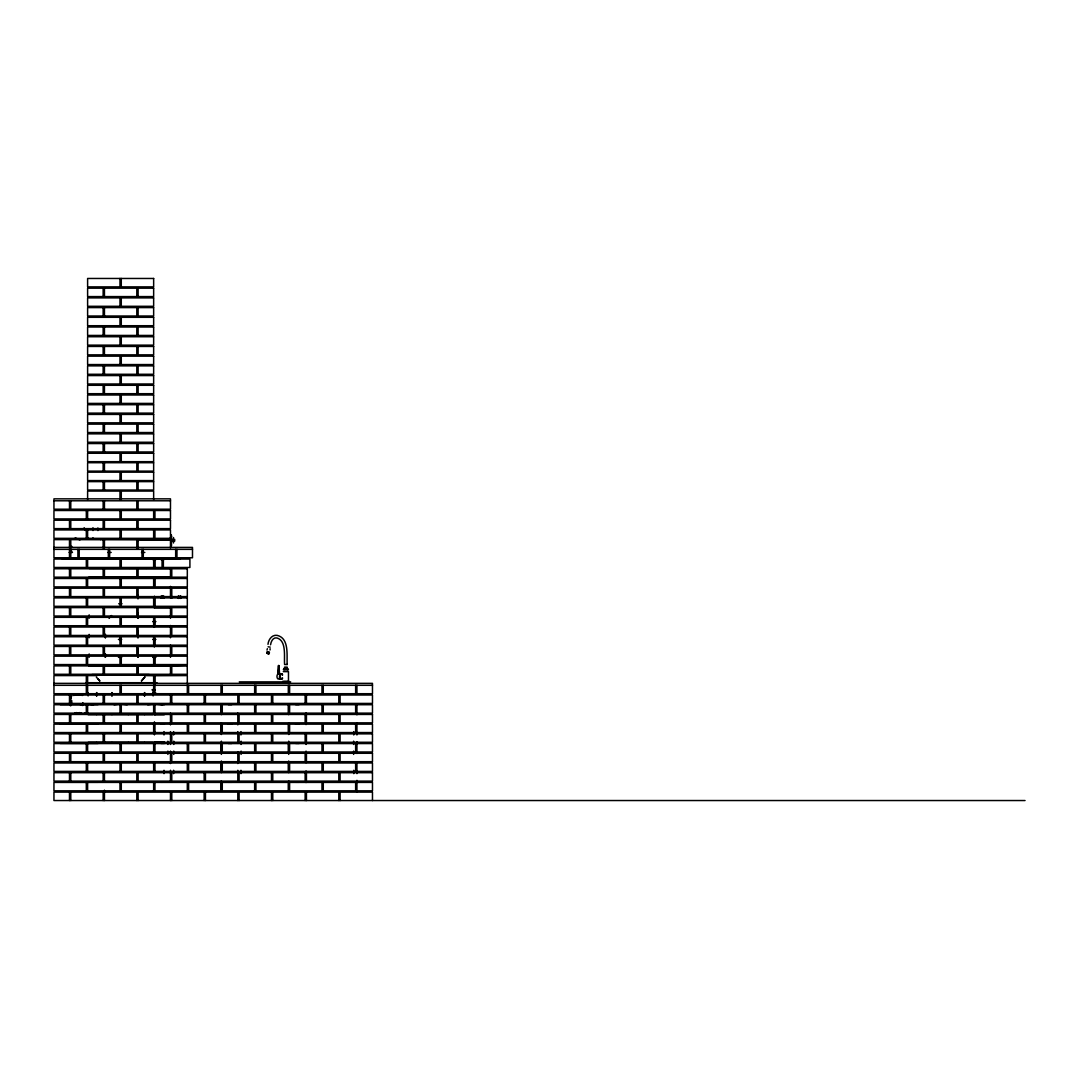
<?xml version="1.0" encoding="UTF-8"?>
<svg xmlns="http://www.w3.org/2000/svg" width="1079" height="1079" viewBox="0 0 1079 1079"><rect width="100%" height="100%" fill="white"/><g stroke="black" fill="none" stroke-linecap="round" stroke-linejoin="round"><path stroke-width="1.5" d="M270.047 649.976L270.101 648.708M172.357 539.257L172.208 541.388M268.684 652.714L266.972 652.202L268.563 653.564M161.769 596.876C162.848 599.654 163.63 594.65 161.769 597.051M267.012 653.254C267.363 653.024 271.126 653.753 267.322 653.402C272.016 653.685 264.638 653.388 268.523 652.498M268.212 653.618C265.852 652.242 270.465 651.783 269.049 653.51C265.987 653.227 269.264 651.878 267.12 652.377M269.467 652.35L266.972 652.229L267.457 653.429M269.345 653.361C266.904 654.076 270.842 652.161 267.983 652.336C266.432 654.71 271.166 651.568 267.956 652.579M269.21 653.55L268.887 652.714M268.563 653.55L268.644 652.593M82.854 702.699L82.732 703.616A6.838 2.617 -90 0 0 82.624 705.531M172.02 541.294L172.384 541.388M267.349 648.681L267.026 650.111M283.939 669.695L284.357 668.063L285.058 669.695M287.001 669.695L287.405 668.063L287.81 669.695M267.997 644.325C268.374 639.726 271.962 634.492 277.128 635.369C289.415 638.215 286.636 655.304 287.176 664.516M270.546 644.797C271.166 640.683 273.459 637.217 276.885 637.945C286.717 640.751 283.952 656.302 284.586 664.516L287.23 664.516M171.264 537.059L171.521 536.155M283.939 668.71L284.667 668.373M171.264 537.477L171.521 536.708M71.227 702.699L70.917 703.616A6.838 6.312 90 0 0 70.661 705.531A7.378 7.378 0 0 1 71.646 701.836L71.227 702.699A8.565 7.917 0 0 0 70.661 705.531M180.166 597.604L179.546 596.539L178.925 597.604M161.81 595.932L161.81 598.171L163.104 598.171L163.104 595.932M178.898 596.121L178.898 598.373M180.193 598.373L180.193 596.121M287.001 668.71L287.81 668.71M270.195 647.144L268.091 646.793M144.788 676.965L141.416 680.849M144.937 677.086L141.551 680.997M108.992 617.984L111.191 615.583M109.343 617.984L111.542 615.583M71.646 696.36L71.227 696.71A8.565 3.277 0 0 0 70.917 698.666M284.991 668.373L286.771 668.373M267.444 653.186L266.877 653.186M174.232 665.46L154.432 666.256L154.432 657.839M174.232 665.837L169.942 665.959M73.547 695.456L76.123 694.93A6.838 2.617 0 0 1 79.94 694.93L82.517 695.456M169.942 665.177L173.692 665.136M169.538 539.851C171.75 538.448 169.889 543.411 170.63 538.408M169.942 664.934L173.166 665.325M53.95 500.791L170.482 500.791M170.482 538.34L154.944 538.34L154.944 529.924L170.482 529.924L170.482 548.051M89.166 539.244L105.229 539.244M105.486 539.244L121.536 539.244M121.792 539.244L137.856 539.244L137.856 541.186M140.054 539.581L169.713 539.487M140.054 539.918L173.004 539.918L70.782 539.635L70.782 548.051M70.27 546.406L71.875 546.406M53.95 547.404L192.494 547.404L192.494 557.762L176.956 557.762L176.956 549.346M53.95 549.346L192.494 549.346M70.27 551.315L71.875 551.315M69.096 552.448L72.468 552.448M107.819 552.448L111.177 552.448M141.484 552.448L144.842 552.448M152.678 559.569L155.915 559.569M160.771 559.569L164.062 559.569M89.166 567.986L121.536 567.986M121.792 567.986L170.482 567.986M89.166 568.498L113.376 568.498M113.646 568.498L129.696 568.498M129.952 568.498L146.016 568.498M146.272 568.498L170.482 568.498L170.482 577.184L138.112 577.184L138.112 568.768L170.482 568.768M89.166 576.914L97.07 576.914M97.326 576.914L113.376 576.914M113.646 576.914L129.696 576.914M129.952 576.914L146.016 576.914M146.272 576.914L162.322 576.914M162.578 576.914L170.482 576.914M89.166 577.44L105.229 577.44M105.486 577.44L121.536 577.44M121.792 577.44L137.856 577.44M138.112 577.44L154.162 577.44L154.162 585.857M170.482 577.44L154.432 577.44L154.432 585.857M170.482 588.19L138.112 588.19L138.112 598.67M138.112 596.606L170.482 596.606M171.777 596.606L187.314 596.606M187.314 597.901L154.944 597.901L154.944 606.317L187.314 606.317L187.314 588.19L171.777 588.19L171.777 598.076M118.703 603.727L122.008 603.727M170.482 607.733L154.432 607.733L154.432 596.228M138.112 616.028L170.482 616.028M152.678 621.585L155.915 621.585M170.482 627.034L138.112 627.034L138.112 637.77M138.112 635.45L170.482 635.45M118.434 639.456L121.671 639.456M152.678 639.456L155.915 639.456M170.482 646.456L138.112 646.456L138.112 657.327M138.112 654.872L170.482 654.872M118.434 657.327L121.671 657.327M152.678 657.327L155.915 657.327M187.314 665.878L171.777 665.878L171.777 674.294L187.314 674.294L187.207 665.352L173.53 665.743M89.166 666.256L121.536 666.256M121.792 666.256L154.162 666.256L154.162 657.839M284.519 667.105L287.23 667.105M283.291 669.695L288.471 669.695M283.291 671.637L288.471 671.637L288.471 681.348M138.112 674.294L170.482 674.294M91.971 674.564L149.293 674.564M91.971 674.941L149.293 674.941M89.166 675.198L92.376 675.198M147.823 675.198L170.482 675.198L170.482 665.878L138.112 665.878L138.112 675.198M97.326 675.589L87.615 675.589L87.615 684.005M145.557 675.589L154.162 675.71L154.162 684.126M282.644 681.348L289.118 681.348M283.602 681.604L288.282 681.604M239.282 681.874L290.656 681.874M282.644 681.995L289.118 681.995M85.713 682.71L156.927 682.71M95.64 683.223L145.625 683.223M53.95 683.358L372.471 683.358L372.471 693.716L255.939 693.716L255.939 685.3M53.95 685.3L372.471 685.3M151.95 689.832L155.268 689.832M152.678 693.069L155.915 693.069M70.135 695.011L53.95 695.011L53.95 703.427L70.135 703.427M86.32 704.074L80.359 704.722M87.615 704.074L93.576 704.722M119.985 704.074L114.023 704.722M121.28 704.074L127.241 704.722M153.65 704.074L147.688 704.722M154.944 704.074L162.457 704.722M60.235 704.587L98.122 704.547M164.467 704.587L161.23 704.627M228.235 704.587L231.796 704.587M295.565 704.587L299.126 704.587M356.933 713.138L372.471 713.138L372.471 704.722L289.604 704.722L289.604 713.138L321.974 713.138L321.974 704.722M88.127 714.163L120.497 714.163M120.767 714.163L153.137 714.163M170.482 714.433L53.95 714.433L53.95 722.849L170.482 722.849M237.812 714.433L205.442 714.433L205.442 722.849L237.812 722.849M88.127 714.689L96.544 714.689M96.813 714.689L111.825 714.689M112.081 714.689L128.145 714.689M128.401 714.689L144.451 714.689M144.721 714.689L153.137 714.689M164.264 714.757L154.432 714.757L154.432 712.167M60.235 724.009L98.122 724.009M160.906 724.009L164.426 723.969M228.235 724.009L231.796 724.009M295.565 724.009L299.126 724.009M356.933 724.144L372.471 724.144L372.471 732.56L356.933 732.56M170.482 733.855L53.95 733.855L53.95 742.271L170.482 742.271M237.812 733.855L205.442 733.855L205.442 742.271L237.812 742.271M164.264 741.947L154.432 741.947L154.432 744.537M88.127 742.392L96.544 742.392M96.813 742.392L111.825 742.392M112.081 742.392L128.145 742.392M128.401 742.392L144.451 742.392M144.721 742.392L153.137 742.392M88.127 742.918L120.497 742.918M120.767 742.918L153.137 742.918M98.122 743.431L60.235 743.391M356.933 743.566L372.471 743.566L372.471 751.982L356.933 751.982M170.482 753.277L53.95 753.277L53.95 761.693L170.482 761.693M237.812 753.277L205.442 753.277L205.442 761.693L237.812 761.693M356.933 762.988L372.471 762.988L372.471 771.404L356.933 771.404M170.482 772.699L53.95 772.699L53.95 781.115L170.482 781.115M237.812 772.699L205.442 772.699L205.442 781.115L237.812 781.115M60.235 782.275L98.122 782.275M164.467 782.235L161.297 782.275M228.235 782.275L231.796 782.275M295.565 782.275L299.126 782.275M356.933 782.41L372.471 782.41L372.471 790.826L356.933 790.826M1025.05 800.537L53.95 800.537L53.95 792.121L372.471 792.121L372.471 800.537M267.268 653.308L269.184 653.415M75.206 537.935L79.94 539.905M98.081 678.988L99.848 680.849M99.713 680.997L96.328 677.086M84.149 527.779L85.281 530.504M88.33 537.855L88.734 538.839M279.596 677.747L279.65 678.003A2.59 1.484 -90 0 1 277.343 678.192A2.59 1.484 -90 0 1 277.708 674.254L278.449 665.487L279.191 674.254A2.59 1.484 -90 0 1 279.623 674.914M356.933 685.3L356.933 693.716M356.933 704.722L356.933 714.797M356.933 723.2L356.933 734.974M356.933 741.691L356.933 753.452M356.933 761.868L356.933 773.63M356.933 780.346L356.933 792.121M355.638 685.3L355.638 693.716M355.638 704.722L355.638 713.138L323.268 713.138L323.268 704.722M353.777 731.602L353.777 734.974M353.777 770.271L353.777 773.63M353.642 741.152L353.642 744.456M353.642 751.078L353.642 754.396M340.101 695.011L340.101 703.427M340.101 792.121L340.101 800.537M338.806 695.011L338.806 703.427M338.806 792.121L338.806 800.537M323.268 685.3L323.268 693.716M323.268 790.826L323.268 782.41L355.638 782.41L355.638 790.826L289.604 790.826L289.604 782.41L321.974 782.41L321.974 790.826M321.974 685.3L321.974 693.716M306.436 695.011L306.436 703.427M306.436 792.121L306.436 800.537M306.045 712.99L306.045 724.589M306.045 732.87L306.045 744.456M306.045 751.078L306.045 762.678M306.045 770.945L306.045 782.545M305.141 695.011L305.141 703.427M305.141 792.121L305.141 800.537M299.126 743.431L295.565 743.391M289.604 685.3L289.604 693.716M288.7 714.649L288.7 704.722L222.274 704.722L222.274 713.138L254.644 713.138L254.644 704.722M288.7 722.93L288.7 734.516M288.7 741.152L288.7 754.396M288.7 761.019L288.7 772.604M288.7 780.886L288.7 790.826L222.274 790.826L222.274 782.41L254.644 782.41L254.644 790.826M288.309 685.3L288.309 693.716M288.309 704.722L288.309 713.138L255.939 713.138L255.939 704.722M288.309 790.826L288.309 782.41L255.939 782.41L255.939 790.826M279.623 674.173L278.881 665.487L278.139 674.173M272.771 703.427L272.771 695.011L372.471 695.011L372.471 703.427L70.782 703.427L70.782 695.011L271.476 695.011L271.476 703.427M272.771 792.121L272.771 800.537M271.476 792.121L271.476 800.537M254.644 685.3L254.644 693.716L53.95 693.716L53.95 675.589L86.32 675.589L86.32 684.005M240.968 731.602L240.968 734.974M241.103 741.152L241.103 744.456M241.103 751.078L241.103 754.396M240.968 770.271L240.968 773.63M239.106 695.011L239.106 703.427M239.106 792.121L239.106 800.537M237.812 695.011L237.812 703.427M237.812 713.125L237.812 724.886M237.812 731.602L237.812 743.377M237.812 751.78L237.812 763.541M237.812 770.271L237.812 782.032M237.812 792.121L237.812 800.537M231.796 743.431L228.235 743.431M222.274 685.3L222.274 693.716M221.37 714.649L221.37 704.722L53.95 704.722L53.95 713.138L187.314 713.138L187.314 704.722M221.37 722.93L221.37 734.516M221.37 741.152L221.37 754.396M221.37 761.019L221.37 772.604M221.37 780.886L221.37 790.826L53.95 790.826L53.95 782.41L187.314 782.41L187.314 790.826M220.979 685.3L220.979 693.716M220.979 704.722L220.979 713.138L188.609 713.138L188.609 704.722M220.979 790.826L220.979 782.41L188.609 782.41L188.609 790.826M205.442 695.011L205.442 703.427M205.442 792.121L205.442 800.537M204.147 695.011L204.147 703.427M204.147 792.121L204.147 800.537M188.609 685.3L188.609 693.716M187.314 684.005L187.314 675.589L154.432 675.71L154.432 684.126M187.314 685.3L187.314 693.716M180.193 559.057L62.366 559.057M175.661 549.346L175.661 557.762L70.782 557.762L70.782 549.346M174.69 539.338L174.69 541.145M173.773 741.152L173.773 744.456M173.773 751.078L173.773 754.396M173.53 537.531L173.53 542.966M173.638 731.602L173.638 734.974M173.638 770.271L173.638 773.63M171.777 695.011L171.777 703.427M171.777 792.121L171.777 800.537M171.521 545.637L171.318 534.847L171.264 545.637M171.278 664.92L171.278 666.215M170.482 586.369L170.482 597.874M170.482 618.227L170.482 607.612L138.112 607.612L138.112 618.227M170.482 625.469L170.482 637.77M170.482 645.026L170.482 657.327M170.482 695.011L170.482 703.427M170.482 713.125L170.482 724.886M170.482 731.602L170.482 744.456M170.482 751.078L170.482 763.541M170.482 770.271L170.482 782.032M170.482 792.121L170.482 800.537M169.916 538.502L169.916 540.242M169.659 538.502L169.659 540.242M169.551 539.203L169.551 540.013M169.295 539.203L169.295 540.013M167.892 741.152L167.892 744.456M167.892 751.078L167.892 754.396M164.467 743.431L160.906 743.431M164.008 731.602L164.008 734.974M164.008 770.271L164.008 773.63M163.361 559.057L163.361 567.473L189.904 567.473L189.904 559.057L53.95 559.057L53.95 567.473L86.32 567.473L86.32 559.057M162.066 559.057L162.066 567.473L154.944 567.473L154.944 559.057M154.944 675.589L154.944 684.005M154.944 685.3L154.944 693.716M154.944 704.722L154.944 714.757M154.944 724.144L154.944 732.56M154.944 741.947L154.944 751.982M154.944 762.988L154.944 771.404M154.944 782.41L154.944 790.826M154.432 539.203L154.432 540.013M154.432 559.569L154.432 567.986M154.432 622.111L154.432 627.155M154.432 639.982L154.432 646.712M154.432 721.811L154.432 725.075M154.432 731.616L154.432 734.88M154.162 540.013L154.162 539.203L138.112 539.244L138.112 548.051M154.162 559.569L154.162 567.986M154.162 596.984L154.162 603.727M154.162 604.24L154.162 607.612M154.162 622.111L154.162 627.155M154.162 639.982L154.162 646.712M153.65 499.496L153.65 491.08L87.615 491.08L87.615 499.496M153.65 559.057L153.65 567.473L121.28 567.473L121.28 559.057M153.65 675.589L153.65 684.005M153.65 685.3L153.65 693.716M153.65 704.722L153.65 713.138M153.65 724.144L153.65 732.56M153.65 743.566L153.65 751.982M153.65 762.988L153.65 771.404M153.65 782.41L153.65 790.826M153.137 689.265L153.137 695.928M144.721 692.597L144.721 695.928M144.451 692.597L144.451 695.928M143.291 549.346L143.291 557.762M141.996 549.346L141.996 557.762M141.349 539.635L141.349 538.853L100.698 538.853L100.698 539.635M138.112 288.174L138.112 296.59M138.112 307.596L138.112 316.012M138.112 327.018L138.112 335.434M138.112 346.44L138.112 354.856M138.112 365.862L138.112 374.278M138.112 385.284L138.112 393.7M138.112 404.706L138.112 413.122M138.112 424.128L138.112 432.544M138.112 443.55L138.112 451.966M138.112 462.716L138.112 471.132M138.112 481.625L138.112 490.041M138.112 500.791L138.112 509.207M138.112 520.213L138.112 528.629M138.112 695.011L138.112 703.427M138.112 714.433L138.112 722.849M138.112 733.855L138.112 742.271M138.112 753.277L138.112 761.693M138.112 772.699L138.112 781.115M138.112 792.121L138.112 800.537M137.856 595.311L137.856 598.67M137.856 613.169L137.856 618.227M137.856 631.04L137.856 637.77M137.856 648.911L137.856 657.327M137.856 666.782L137.856 675.198M136.817 288.174L136.817 296.59M136.817 307.596L136.817 316.012M136.817 327.018L136.817 335.434M136.817 346.44L136.817 354.856M136.817 365.862L136.817 374.278M136.817 385.284L136.817 393.7M136.817 404.706L136.817 413.122M136.817 424.128L136.817 432.544M136.817 443.55L136.817 451.966M136.817 462.716L136.817 471.132M136.817 481.625L136.817 490.041M136.817 500.791L136.817 509.207M136.817 520.213L136.817 528.629M136.817 539.635L136.817 548.051M136.817 695.011L136.817 703.427M136.817 714.433L136.817 722.849M136.817 733.855L136.817 742.271M136.817 753.277L136.817 761.693M136.817 772.699L136.817 781.115M136.817 792.121L136.817 800.537M121.28 278.463L121.28 286.879M121.28 297.885L121.28 306.301M121.28 317.307L121.28 325.723M121.28 336.729L121.28 345.145M121.28 356.151L121.28 364.567M121.28 375.573L121.28 383.989M121.28 394.995L121.28 403.411M121.28 414.417L121.28 422.833M121.28 433.839L121.28 442.255M121.28 453.261L121.28 461.677M121.28 472.17L121.28 480.587M121.28 491.08L121.28 499.496M121.28 529.924L121.28 538.34M121.28 685.3L121.28 693.716M121.28 704.722L121.28 713.138M121.28 724.144L121.28 732.56M121.28 743.566L121.28 751.982M121.28 762.988L121.28 771.404M121.28 782.41L121.28 790.826M119.985 278.463L119.985 286.879M119.985 297.885L119.985 306.301M119.985 317.307L119.985 325.723M119.985 336.729L119.985 345.145M119.985 356.151L119.985 364.567M119.985 375.573L119.985 383.989M119.985 394.995L119.985 403.411M119.985 414.417L119.985 422.833M119.985 433.839L119.985 442.255M119.985 453.261L119.985 461.677M119.985 472.17L119.985 480.587M119.985 491.08L119.985 499.496M119.985 529.924L119.985 538.34M119.985 559.057L119.985 567.473L87.615 567.473L87.615 559.057M119.985 685.3L119.985 693.716M119.985 704.722L119.985 713.138M119.985 724.144L119.985 732.56M119.985 743.566L119.985 751.982M119.985 762.988L119.985 771.404M119.985 782.41L119.985 790.826M112.081 692.597L112.081 695.928M111.825 692.597L111.825 695.928M109.626 549.346L109.626 557.762M108.332 549.346L108.332 557.762M105.486 634.412L105.486 637.77M105.486 653.955L105.486 657.327M105.229 634.412L105.229 637.77M105.229 653.955L105.229 657.327M104.447 288.174L104.447 296.59M104.447 307.596L104.447 316.012M104.447 327.018L104.447 335.434M104.447 346.44L104.447 354.856M104.447 365.862L104.447 374.278M104.447 385.284L104.447 393.7M104.447 404.706L104.447 413.122M104.447 424.128L104.447 432.544M104.447 443.55L104.447 451.966M104.447 462.716L104.447 471.132M104.447 481.625L104.447 490.041M104.447 500.791L104.447 509.207M104.447 520.213L104.447 528.629M104.447 539.635L104.447 548.051M104.447 695.011L104.447 703.427M104.447 714.433L104.447 722.849M104.447 733.855L104.447 742.271M104.447 753.277L104.447 761.693M104.447 772.699L104.447 781.115M104.447 790.179L104.447 800.537M103.152 288.174L103.152 296.59M103.152 307.596L103.152 316.012M103.152 327.018L103.152 335.434M103.152 346.44L103.152 354.856M103.152 365.862L103.152 374.278M103.152 385.284L103.152 393.7M103.152 404.706L103.152 413.122M103.152 424.128L103.152 432.544M103.152 443.55L103.152 451.966M103.152 462.716L103.152 471.132M103.152 481.625L103.152 490.041M103.152 500.791L103.152 509.207M103.152 520.213L103.152 528.629M103.152 539.635L103.152 548.051M103.152 695.011L103.152 703.427M103.152 714.433L103.152 722.849M103.152 733.855L103.152 742.271M103.152 753.277L103.152 761.693M103.152 772.699L103.152 781.115M103.152 792.121L103.152 800.537M97.892 527.968L97.892 530.558M96.813 692.597L96.813 695.928M96.544 692.597L96.544 695.928M92.969 527.779L92.969 530.558M92.969 537.855L92.969 538.839M89.166 614.855L89.166 618.227M89.166 634.412L89.166 637.77M89.166 653.955L89.166 657.327M88.127 692.597L88.127 695.928M87.615 510.502L87.615 518.918M87.615 529.924L87.615 538.34M87.615 685.3L87.615 693.716M87.615 704.547L87.615 713.138M87.615 723.969L87.615 732.56M87.615 743.391L87.615 751.982M87.615 762.813L87.615 771.404M87.615 782.235L87.615 790.826M86.32 510.502L86.32 518.918M86.32 529.924L86.32 538.34M86.32 685.3L86.32 693.716M86.293 704.547L86.32 713.138M86.293 723.969L86.32 732.56M86.293 743.391L86.32 751.982M86.293 762.813L86.32 771.404M86.293 782.235L86.32 790.826M79.199 549.346L79.199 557.762M77.904 549.346L77.904 557.762M70.782 500.791L70.782 509.207L170.482 509.207L170.482 498.849L53.95 498.849L53.95 509.207L69.488 509.207L69.488 500.791M70.782 714.433L70.782 722.849M70.782 733.855L70.782 742.271M70.782 753.277L70.782 761.693M70.782 772.699L70.782 781.115M70.782 792.121L70.782 800.537M69.488 548.051L69.488 539.635L53.95 539.635L53.95 557.762L69.488 557.762L69.488 549.346M69.488 695.011L69.488 703.427M69.488 714.433L69.488 722.849M69.488 733.855L69.488 742.271M69.488 753.277L69.488 761.693M69.488 772.699L69.488 781.115M69.488 792.121L69.488 800.537M180.732 596.053A1.686 1.686 0 0 1 180.732 598.44M178.359 598.44A1.686 1.686 0 0 1 178.359 596.053M163.914 596.215A1.686 1.686 0 0 1 163.644 598.238M161.27 598.238A1.686 1.686 0 0 1 161 596.215M81.006 712.706A7.769 7.769 0 0 1 75.058 712.706M70.27 705.531A7.769 7.769 0 0 1 71.875 700.797M86.468 712.639A8.565 3.277 -90 0 1 84.89 712.639M79.94 712.639A8.565 7.917 90 0 1 76.123 712.639A6.838 6.312 0 0 0 79.94 712.653A7.378 7.378 0 0 1 76.123 712.653M71.052 705.531A6.973 6.973 0 0 1 71.592 702.861M281.956 678.098A2.63 1.457 -71.9 0 1 280.068 678.961A2.63 1.457 -71.9 0 1 279.609 676.506M280.931 673.93L280.014 673.943L280.891 673.943M280.931 678.853L280.203 678.853L280.958 678.853M153.65 278.463L87.615 278.463L87.615 286.879L153.65 286.879L153.65 278.463M153.65 288.174L87.615 288.174L87.615 296.59L153.65 296.59L153.65 288.174M153.65 297.885L87.615 297.885L87.615 306.301L153.65 306.301L153.65 297.885M153.65 307.596L87.615 307.596L87.615 316.012L153.65 316.012L153.65 307.596M153.65 317.307L87.615 317.307L87.615 325.723L153.65 325.723L153.65 317.307M153.65 327.018L87.615 327.018L87.615 335.434L153.65 335.434L153.65 327.018M153.65 336.729L87.615 336.729L87.615 345.145L153.65 345.145L153.65 336.729M153.65 346.44L87.615 346.44L87.615 354.856L153.65 354.856L153.65 346.44M153.65 356.151L87.615 356.151L87.615 364.567L153.65 364.567L153.65 356.151M153.65 365.862L87.615 365.862L87.615 374.278L153.65 374.278L153.65 365.862M153.65 375.573L87.615 375.573L87.615 383.989L153.65 383.989L153.65 375.573M153.65 385.284L87.615 385.284L87.615 393.7L153.65 393.7L153.65 385.284M153.65 394.995L87.615 394.995L87.615 403.411L153.65 403.411L153.65 394.995M153.65 404.706L87.615 404.706L87.615 413.122L153.65 413.122L153.65 404.706M153.65 414.417L87.615 414.417L87.615 422.833L153.65 422.833L153.65 414.417M153.65 424.128L87.615 424.128L87.615 432.544L153.65 432.544L153.65 424.128M153.65 433.839L87.615 433.839L87.615 442.255L153.65 442.255L153.65 433.839M153.65 443.55L87.615 443.55L87.615 451.966L153.65 451.966L153.65 443.55M153.65 453.261L87.615 453.261L87.615 461.677L153.65 461.677L153.65 453.261M153.65 462.716L87.615 462.716L87.615 471.132L153.65 471.132L153.65 462.716M153.65 472.17L87.615 472.17L87.615 480.587L153.65 480.587L153.65 472.17M153.65 481.625L87.615 481.625L87.615 490.041L153.65 490.041L153.65 481.625M119.985 510.502L53.95 510.502L53.95 518.918L119.985 518.918L119.985 510.502M153.65 510.502L121.28 510.502L121.28 518.918L153.65 518.918L153.65 510.502M170.482 510.502L154.944 510.502L154.944 518.918L170.482 518.918L170.482 510.502M69.488 520.213L53.95 520.213L53.95 528.629L69.488 528.629L69.488 520.213M170.482 520.213L70.782 520.213L70.782 528.629L170.482 528.629L170.482 520.213M153.65 529.924L53.95 529.924L53.95 538.34L153.65 538.34L153.65 529.924M69.488 568.768L53.95 568.768L53.95 577.184L69.488 577.184L69.488 568.768M103.152 568.768L70.782 568.768L70.782 577.184L103.152 577.184L103.152 568.768M136.817 568.768L104.447 568.768L104.447 577.184L136.817 577.184L136.817 568.768M187.314 568.768L171.777 568.768L171.777 577.184L187.314 577.184L187.314 568.768M86.32 578.479L53.95 578.479L53.95 586.895L86.32 586.895L86.32 578.479M119.985 578.479L87.615 578.479L87.615 586.895L119.985 586.895L119.985 578.479M153.65 578.479L121.28 578.479L121.28 586.895L153.65 586.895L153.65 578.479M187.314 578.479L154.944 578.479L154.944 586.895L187.314 586.895L187.314 578.479M69.488 588.19L53.95 588.19L53.95 596.606L69.488 596.606L69.488 588.19M103.152 588.19L70.782 588.19L70.782 596.606L103.152 596.606L103.152 588.19M136.817 588.19L104.447 588.19L104.447 596.606L136.817 596.606L136.817 588.19M86.32 597.901L53.95 597.901L53.95 606.317L86.32 606.317L86.32 597.901M119.985 597.901L87.615 597.901L87.615 606.317L119.985 606.317L119.985 597.901M153.65 597.901L121.28 597.901L121.28 606.317L153.65 606.317L153.65 597.901M69.488 607.612L53.95 607.612L53.95 616.028L69.488 616.028L69.488 607.612M103.152 607.612L70.782 607.612L70.782 616.028L103.152 616.028L103.152 607.612M136.817 607.612L104.447 607.612L104.447 616.028L136.817 616.028L136.817 607.612M187.314 607.612L171.777 607.612L171.777 616.028L187.314 616.028L187.314 607.612M86.32 617.323L53.95 617.323L53.95 625.739L86.32 625.739L86.32 617.323M119.985 617.323L87.615 617.323L87.615 625.739L119.985 625.739L119.985 617.323M153.65 617.323L121.28 617.323L121.28 625.739L153.65 625.739L153.65 617.323M187.314 617.323L154.944 617.323L154.944 625.739L187.314 625.739L187.314 617.323M69.488 627.034L53.95 627.034L53.95 635.45L69.488 635.45L69.488 627.034M103.152 627.034L70.782 627.034L70.782 635.45L103.152 635.45L103.152 627.034M136.817 627.034L104.447 627.034L104.447 635.45L136.817 635.45L136.817 627.034M187.314 627.034L171.777 627.034L171.777 635.45L187.314 635.45L187.314 627.034M86.32 636.745L53.95 636.745L53.95 645.161L86.32 645.161L86.32 636.745M119.985 636.745L87.615 636.745L87.615 645.161L119.985 645.161L119.985 636.745M153.65 636.745L121.28 636.745L121.28 645.161L153.65 645.161L153.65 636.745M187.314 636.745L154.944 636.745L154.944 645.161L187.314 645.161L187.314 636.745M69.488 646.456L53.95 646.456L53.95 654.872L69.488 654.872L69.488 646.456M103.152 646.456L70.782 646.456L70.782 654.872L103.152 654.872L103.152 646.456M136.817 646.456L104.447 646.456L104.447 654.872L136.817 654.872L136.817 646.456M187.314 646.456L171.777 646.456L171.777 654.872L187.314 654.872L187.314 646.456M86.32 656.167L53.95 656.167L53.95 664.583L86.32 664.583L86.32 656.167M119.985 656.167L87.615 656.167L87.615 664.583L119.985 664.583L119.985 656.167M153.65 656.167L121.28 656.167L121.28 664.583L153.65 664.583L153.65 656.167M187.314 656.167L154.944 656.167L154.944 664.583L187.314 664.583L187.314 656.167M69.488 665.878L53.95 665.878L53.95 674.294L69.488 674.294L69.488 665.878M103.152 665.878L70.782 665.878L70.782 674.294L103.152 674.294L103.152 665.878M136.817 665.878L104.447 665.878L104.447 674.294L136.817 674.294L136.817 665.878M204.147 714.433L171.777 714.433L171.777 722.849L204.147 722.849L204.147 714.433M271.476 714.433L239.106 714.433L239.106 722.849L271.476 722.849L271.476 714.433M305.141 714.433L272.771 714.433L272.771 722.849L305.141 722.849L305.141 714.433M338.806 714.433L306.436 714.433L306.436 722.849L338.806 722.849L338.806 714.433M372.471 714.433L340.101 714.433L340.101 722.849L372.471 722.849L372.471 714.433M187.314 724.144L53.95 724.144L53.95 732.56L187.314 732.56L187.314 724.144M220.979 724.144L188.609 724.144L188.609 732.56L220.979 732.56L220.979 724.144M254.644 724.144L222.274 724.144L222.274 732.56L254.644 732.56L254.644 724.144M288.309 724.144L255.939 724.144L255.939 732.56L288.309 732.56L288.309 724.144M321.974 724.144L289.604 724.144L289.604 732.56L321.974 732.56L321.974 724.144M355.638 724.144L323.268 724.144L323.268 732.56L355.638 732.56L355.638 724.144M204.147 733.855L171.777 733.855L171.777 742.271L204.147 742.271L204.147 733.855M271.476 733.855L239.106 733.855L239.106 742.271L271.476 742.271L271.476 733.855M305.141 733.855L272.771 733.855L272.771 742.271L305.141 742.271L305.141 733.855M338.806 733.855L306.436 733.855L306.436 742.271L338.806 742.271L338.806 733.855M372.471 733.855L340.101 733.855L340.101 742.271L372.471 742.271L372.471 733.855M187.314 743.566L53.95 743.566L53.95 751.982L187.314 751.982L187.314 743.566M220.979 743.566L188.609 743.566L188.609 751.982L220.979 751.982L220.979 743.566M254.644 743.566L222.274 743.566L222.274 751.982L254.644 751.982L254.644 743.566M288.309 743.566L255.939 743.566L255.939 751.982L288.309 751.982L288.309 743.566M321.974 743.566L289.604 743.566L289.604 751.982L321.974 751.982L321.974 743.566M355.638 743.566L323.268 743.566L323.268 751.982L355.638 751.982L355.638 743.566M204.147 753.277L171.777 753.277L171.777 761.693L204.147 761.693L204.147 753.277M271.476 753.277L239.106 753.277L239.106 761.693L271.476 761.693L271.476 753.277M305.141 753.277L272.771 753.277L272.771 761.693L305.141 761.693L305.141 753.277M338.806 753.277L306.436 753.277L306.436 761.693L338.806 761.693L338.806 753.277M372.471 753.277L340.101 753.277L340.101 761.693L372.471 761.693L372.471 753.277M187.314 762.988L53.95 762.988L53.95 771.404L187.314 771.404L187.314 762.988M220.979 762.988L188.609 762.988L188.609 771.404L220.979 771.404L220.979 762.988M254.644 762.988L222.274 762.988L222.274 771.404L254.644 771.404L254.644 762.988M288.309 762.988L255.939 762.988L255.939 771.404L288.309 771.404L288.309 762.988M321.974 762.988L289.604 762.988L289.604 771.404L321.974 771.404L321.974 762.988M355.638 762.988L323.268 762.988L323.268 771.404L355.638 771.404L355.638 762.988M204.147 772.699L171.777 772.699L171.777 781.115L204.147 781.115L204.147 772.699M271.476 772.699L239.106 772.699L239.106 781.115L271.476 781.115L271.476 772.699M305.141 772.699L272.771 772.699L272.771 781.115L305.141 781.115L305.141 772.699M338.806 772.699L306.436 772.699L306.436 781.115L338.806 781.115L338.806 772.699M372.471 772.699L340.101 772.699L340.101 781.115L372.471 781.115L372.471 772.699M280.419 678.394A2.59 1.484 -90 0 0 282.604 678.071A2.522 1.443 -90 0 1 280.446 678.354A2.59 1.484 -90 0 1 280.419 674.577A2.59 1.484 -90 0 1 282.604 674.914A2.522 1.443 -90 0 0 280.446 674.631A2.522 1.443 -90 0 0 280.446 678.354M280.634 674.038A2.59 1.484 -90 0 0 279.623 676.493A2.522 1.443 -90 0 1 280.648 674.105A2.59 1.484 -90 0 1 282.28 674.914A2.522 1.443 -90 0 0 280.648 674.105"/></g></svg>
